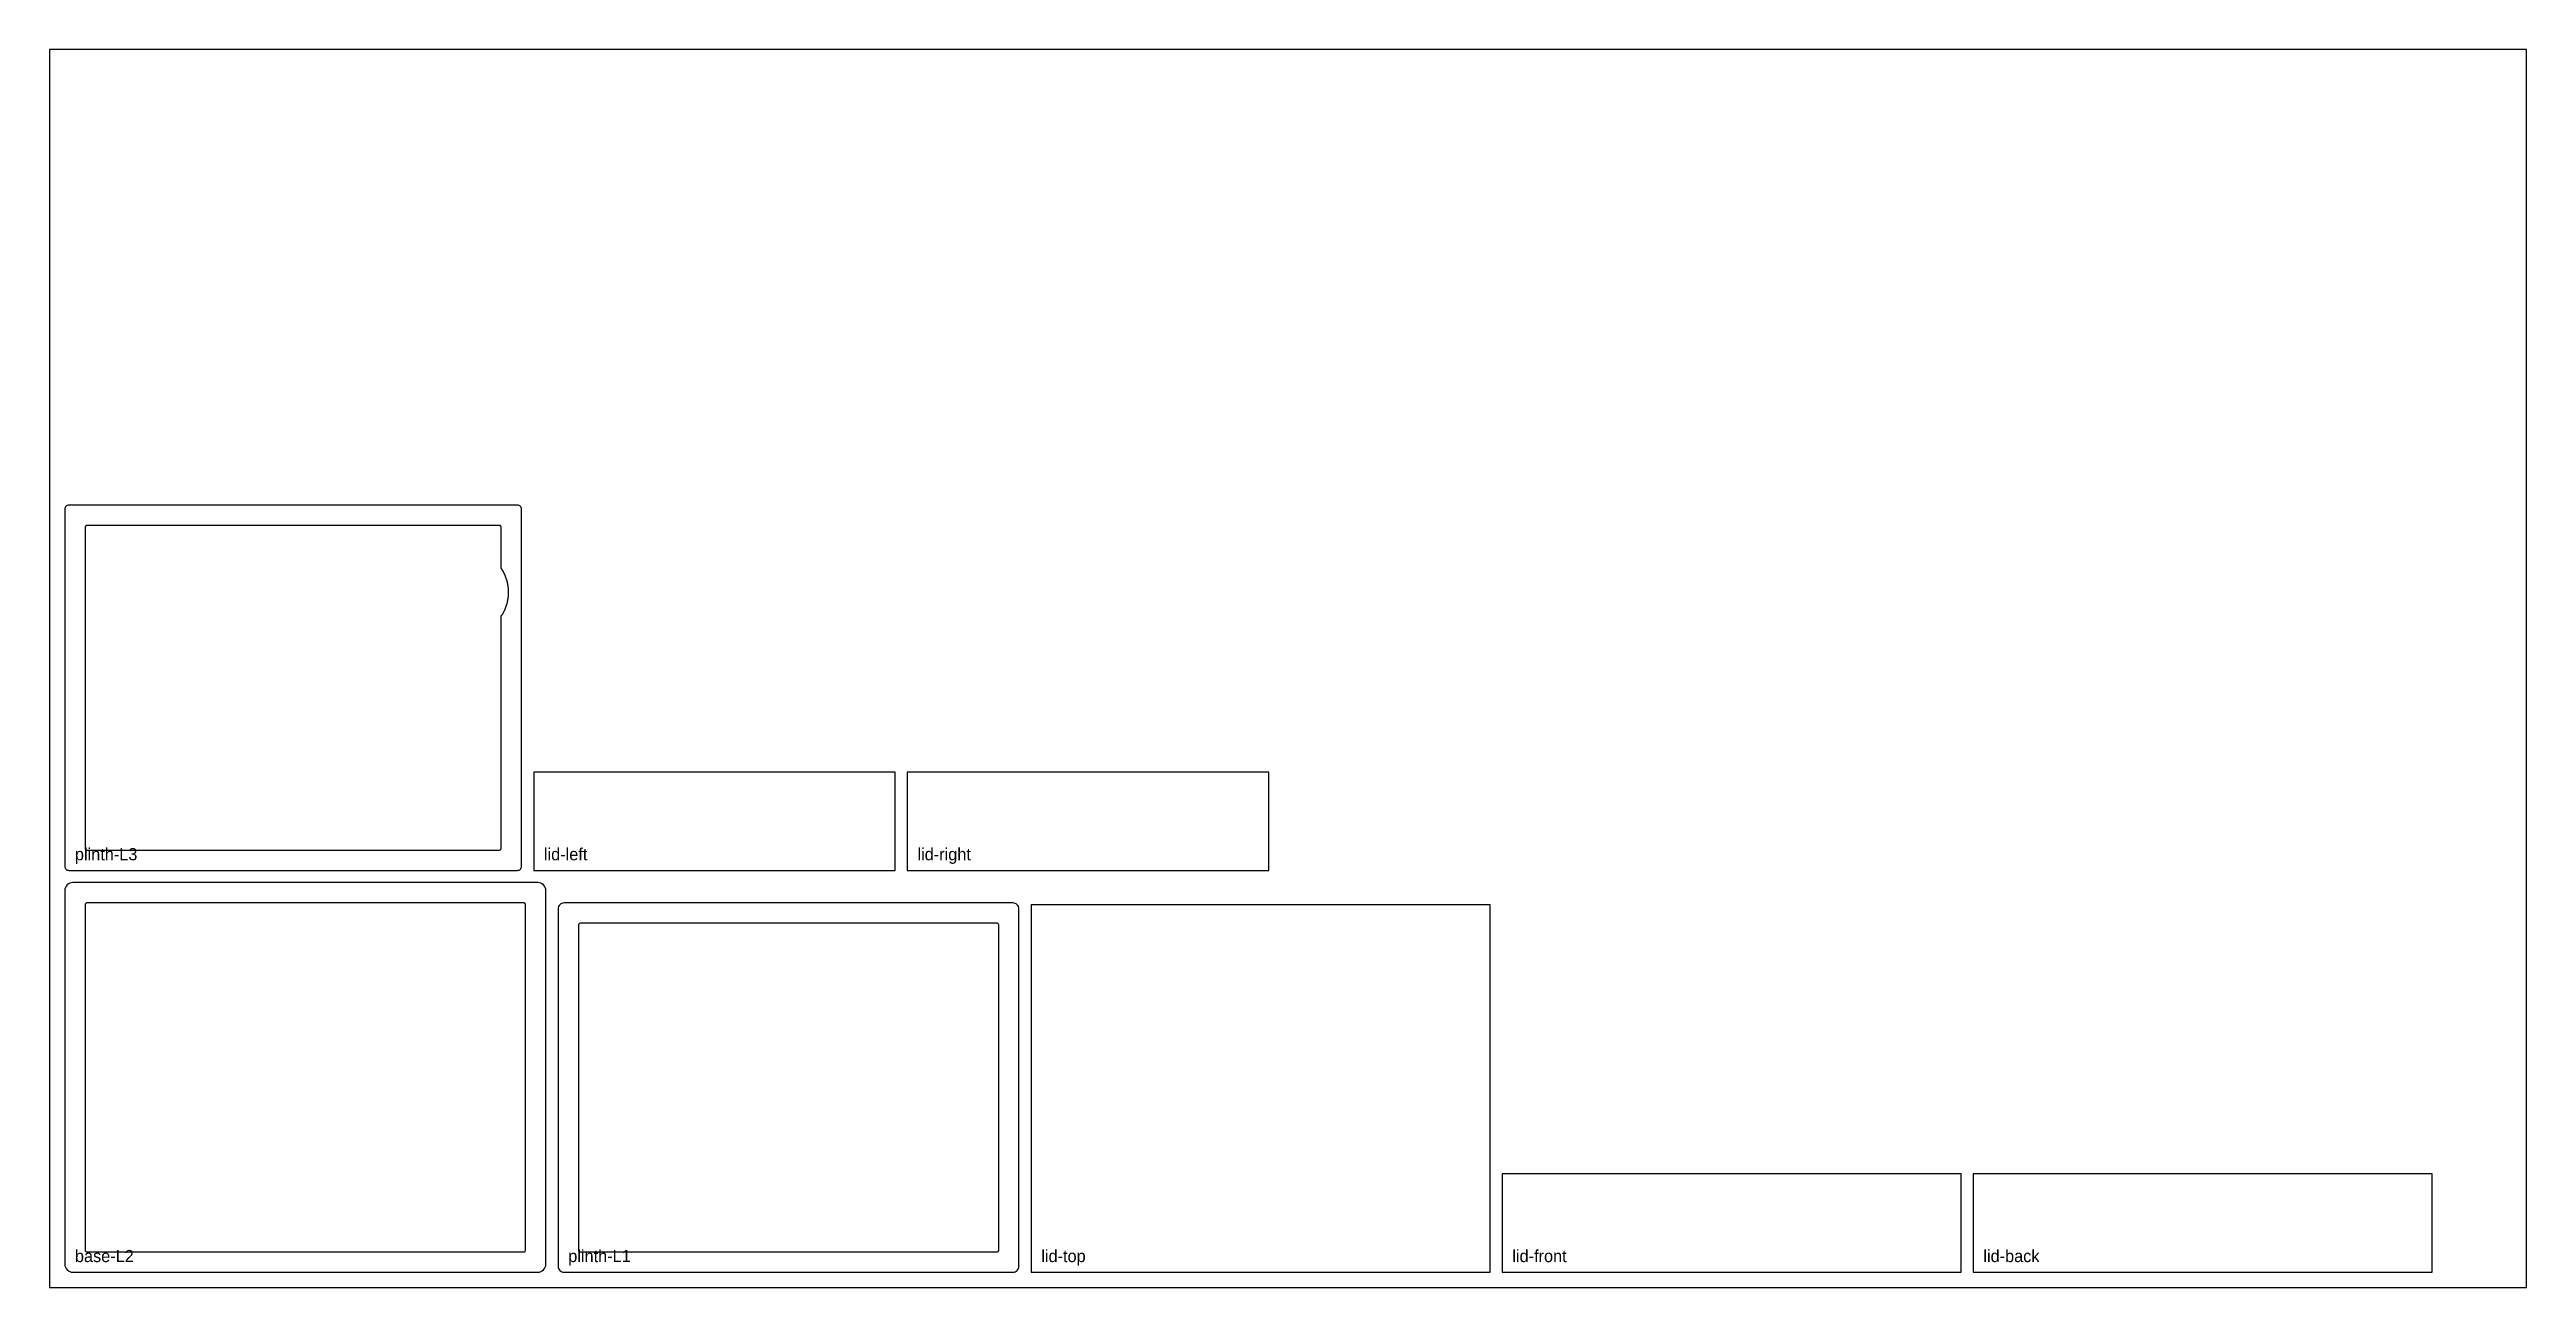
# Model space of a CAD drawing. Header units: millimetres. Extents: x 0 to 2440, y 0 to 1220.
import ezdxf

# ---------------------------------------------------------------- set-up
doc = ezdxf.new("R2010")
doc.units = ezdxf.units.MM
doc.layers.add('CUT_INSIDE', color=5, linetype='Continuous')
doc.layers.add('CUT_OUTSIDE', color=1, linetype='Continuous')

msp = doc.modelspace()

# ---------------------------------------------------------------- linework, layer by layer
at = {"layer": 'CUT_INSIDE'}
for points in [[(445, 708.7), (445, 749), (445, 749.4), (444.8, 749.8), (444.7, 750.1), (444.4, 750.4), (444.1, 750.7), (443.8, 750.8), (443.4, 751), (443, 751), (37, 751), (36.6, 751), (36.2, 750.8), (35.9, 750.7), (35.6, 750.4), (35.3, 750.1), (35.2, 749.8), (35, 749.4), (35, 749), (35, 433), (35, 432.6), (35.2, 432.2), (35.3, 431.9), (35.6, 431.6), (35.9, 431.3), (36.2, 431.2), (36.6, 431), (37, 431), (443, 431), (443.4, 431), (443.8, 431.2), (444.1, 431.3), (444.4, 431.6), (444.7, 431.9), (444.8, 432.2), (445, 432.6), (445, 433), (445, 661.5), (445.5, 662.4), (446.1, 663.2), (446.6, 664.1), (447.1, 665), (447.5, 665.8), (448, 666.7), (448.4, 667.6), (448.8, 668.6), (449.2, 669.5), (449.6, 670.4), (449.9, 671.4), (450.2, 672.3), (450.5, 673.3), (450.8, 674.2), (451, 675.2), (451.2, 676.2), (451.4, 677.2), (451.6, 678.1), (451.8, 679.1), (451.9, 680.1), (452, 681.1), (452.1, 682.1), (452.2, 683.1), (452.2, 684.1), (452.2, 685.1), (452.2, 686.1), (452.2, 687.1), (452.1, 688.1), (452, 689.1), (451.9, 690.1), (451.8, 691.1), (451.6, 692.1), (451.4, 693.1), (451.2, 694), (451, 695), (450.8, 696), (450.5, 697), (450.2, 697.9), (449.9, 698.9), (449.6, 699.8), (449.2, 700.7), (448.8, 701.7), (448.4, 702.6), (448, 703.5), (447.5, 704.4), (447.1, 705.3), (446.6, 706.1), (446.1, 707), (445.5, 707.8), (445, 708.7)], [(469, 377.4), (468.8, 377.8), (468.7, 378.1), (468.4, 378.4), (468.1, 378.7), (467.8, 378.8), (467.4, 379), (467, 379), (37, 379), (36.6, 379), (36.2, 378.8), (35.9, 378.7), (35.6, 378.4), (35.3, 378.1), (35.2, 377.8), (35, 377.4), (35, 377), (35, 37), (35, 36.6), (35.2, 36.2), (35.3, 35.9), (35.6, 35.6), (35.9, 35.3), (36.2, 35.2), (36.6, 35), (37, 35), (467, 35), (467.4, 35), (467.8, 35.2), (468.1, 35.3), (468.4, 35.6), (468.7, 35.9), (468.8, 36.2), (469, 36.6), (469, 37), (469, 377), (469, 377.4)], [(935, 357.4), (934.8, 357.8), (934.7, 358.1), (934.4, 358.4), (934.1, 358.7), (933.8, 358.8), (933.4, 359), (933, 359), (523, 359), (522.6, 359), (522.2, 358.8), (521.9, 358.7), (521.6, 358.4), (521.3, 358.1), (521.2, 357.8), (521, 357.4), (521, 357), (521, 37), (521, 36.6), (521.2, 36.2), (521.3, 35.9), (521.6, 35.6), (521.9, 35.3), (522.2, 35.2), (522.6, 35), (523, 35), (933, 35), (933.4, 35), (933.8, 35.2), (934.1, 35.3), (934.4, 35.6), (934.7, 35.9), (934.8, 36.2), (935, 36.6), (935, 37), (935, 357), (935, 357.4)]]:
    msp.add_lwpolyline(points, close=True, dxfattribs=at)
at = {"layer": 'CUT_OUTSIDE'}
for points in [[(465, 767), (464.9, 767.8), (464.7, 768.5), (464.3, 769.2), (463.8, 769.8), (463.2, 770.3), (462.5, 770.7), (461.8, 770.9), (461, 771), (19, 771), (18.2, 770.9), (17.5, 770.7), (16.8, 770.3), (16.2, 769.8), (15.7, 769.2), (15.3, 768.5), (15.1, 767.8), (15, 767), (15, 415), (15.1, 414.2), (15.3, 413.5), (15.7, 412.8), (16.2, 412.2), (16.8, 411.7), (17.5, 411.3), (18.2, 411.1), (19, 411), (461, 411), (461.8, 411.1), (462.5, 411.3), (463.2, 411.7), (463.8, 412.2), (464.3, 412.8), (464.7, 413.5), (464.9, 414.2), (465, 415), (465, 767)], [(833, 411), (833, 508), (477, 508), (477, 411), (833, 411)], [(845, 508), (845, 411), (1201, 411), (1201, 508), (845, 508)], [(489, 391), (488.8, 392.6), (488.4, 394.1), (487.7, 395.4), (486.7, 396.7), (485.4, 397.7), (484.1, 398.4), (482.6, 398.8), (481, 399), (23, 399), (21.4, 398.8), (19.9, 398.4), (18.6, 397.7), (17.3, 396.7), (16.3, 395.4), (15.6, 394.1), (15.2, 392.6), (15, 391), (15, 23), (15.2, 21.4), (15.6, 19.9), (16.3, 18.6), (17.3, 17.3), (18.6, 16.3), (19.9, 15.6), (21.4, 15.2), (23, 15), (481, 15), (482.6, 15.2), (484.1, 15.6), (485.4, 16.3), (486.7, 17.3), (487.7, 18.6), (488.4, 19.9), (488.8, 21.4), (489, 23), (489, 391)], [(955, 373), (954.9, 374.2), (954.5, 375.3), (954, 376.3), (953.2, 377.2), (952.3, 378), (951.3, 378.5), (950.2, 378.9), (949, 379), (507, 379), (505.8, 378.9), (504.7, 378.5), (503.7, 378), (502.8, 377.2), (502, 376.3), (501.5, 375.3), (501.1, 374.2), (501, 373), (501, 21), (501.1, 19.8), (501.5, 18.7), (502, 17.7), (502.8, 16.8), (503.7, 16), (504.7, 15.5), (505.8, 15.1), (507, 15), (949, 15), (950.2, 15.1), (951.3, 15.5), (952.3, 16), (953.2, 16.8), (954, 17.7), (954.5, 18.7), (954.9, 19.8), (955, 21), (955, 373)], [(967, 377), (967, 15), (1419, 15), (1419, 377), (967, 377)], [(1431, 15), (1883, 15), (1883, 112), (1431, 112), (1431, 15)], [(1895, 15), (2347, 15), (2347, 112), (1895, 112), (1895, 15)]]:
    msp.add_lwpolyline(points, close=True, dxfattribs=at)
at = {"layer": 'SHEET_EDGE'}
msp.add_lwpolyline([(0, 0), (2440, 0), (2440, 1220), (0, 1220)], close=True, dxfattribs=at)

# ---------------------------------------------------------------- texts
at = {"layer": 'NOTES'}
for s, p in [('plinth-L3', (25, 421)), ('lid-left', (487, 421)), ('lid-right', (855, 421)), ('base-L2', (25, 25)), ('plinth-L1', (511, 25)), ('lid-top', (977, 25)), ('lid-front', (1441, 25)), ('lid-back', (1905, 25))]:
    msp.add_text(s, height=12, dxfattribs=at).set_placement(p)

doc.saveas('drawing.dxf')
